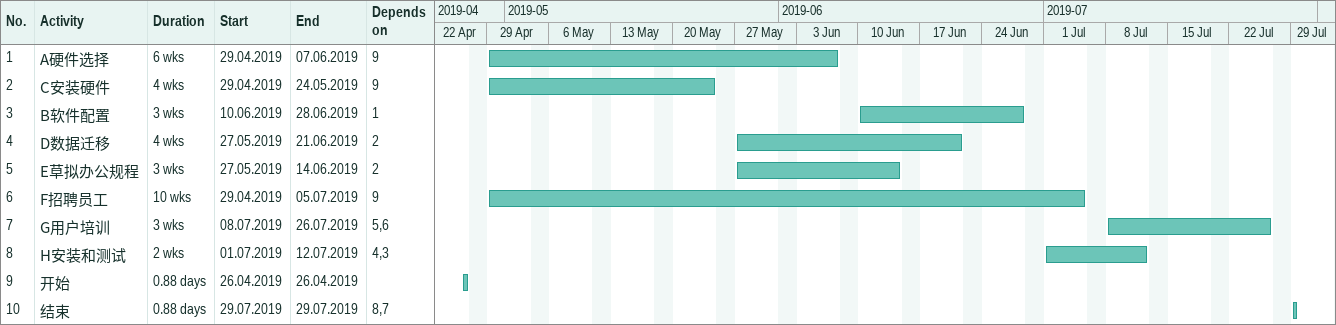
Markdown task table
| ID | Task | Duration | Start | Finish | Predecessors |
|---|---|---|---|---|---|
| 1 | A硬件选择 | 6w | 2019-04-29 | 2019-06-07 | 9 |
| 2 | C安装硬件 | 4w | 2019-04-29 | 2019-05-24 | 9 |
| 3 | B软件配置 | 3w | 2019-06-10 | 2019-06-28 | 1 |
| 4 | D数据迁移 | 4w | 2019-05-27 | 2019-06-21 | 2 |
| 5 | E草拟办公规程 | 3w | 2019-05-27 | 2019-06-14 | 2 |
| 6 | F招聘员工 | 10w | 2019-04-29 | 2019-07-05 | 9 |
| 7 | G用户培训 | 3w | 2019-07-08 | 2019-07-26 | 5, 6 |
| 8 | H安装和测试 | 2w | 2019-07-01 | 2019-07-12 | 4, 3 |
| 9 | 开始 | 0.88d | 2019-04-26 | 2019-04-26 |  |
| 10 | 结束 | 0.88d | 2019-07-29 | 2019-07-29 | 8, 7 |
